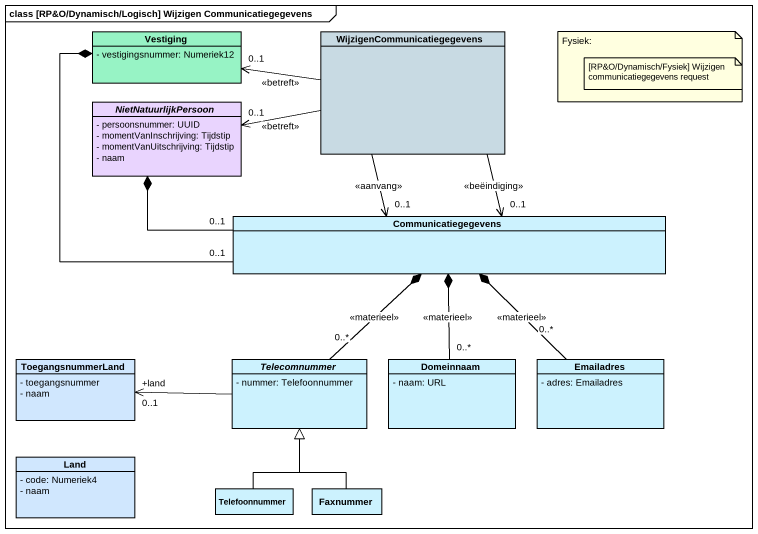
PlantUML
@startuml
mainframe class [RP&O/Dynamisch/Logisch] Wijzigen Communicatiegegevens
hide circle
hide empty members
skinparam classAttributeIconSize 0
class Vestiging #97F3C5 {
  - vestigingsnummer: Numeriek12
}
class WijzigenCommunicatiegegevens #C8DAE3
abstract class NietNatuurlijkPersoon #E9D4FE {
  - persoonsnummer: UUID
  - momentVanInschrijving: Tijdstip
  - momentVanUitschrijving: Tijdstip
  - naam
}
class Communicatiegegevens #CCF2FE
class ToegangsnummerLand #D0E7FE {
  - toegangsnummer
  - naam
}
abstract class Telecomnummer #CCF2FE {
  - nummer: Telefoonnummer
}
class Domeinnaam #CCF2FE {
  - naam: URL
}
class Emailadres #CCF2FE {
  - adres: Emailadres
}
class Land #D0E7FE {
  - code: Numeriek4
  - naam
}
class Telefoonnummer #CCF2FE
class Faxnummer #CCF2FE
WijzigenCommunicatiegegevens -left-> "0..1" Vestiging : <<betreft>>
WijzigenCommunicatiegegevens -left-> "0..1" NietNatuurlijkPersoon : <<betreft>>
WijzigenCommunicatiegegevens --> "0..1" Communicatiegegevens : <<aanvang>>
WijzigenCommunicatiegegevens --> "0..1" Communicatiegegevens : <<beëindiging>>
Communicatiegegevens "0..1" -up-* Vestiging
Communicatiegegevens "0..1" -left-* NietNatuurlijkPersoon
Telecomnummer "0..*" -up-* Communicatiegegevens : <<materieel>>
Telecomnummer -left-> "+land\n0..1" ToegangsnummerLand
Domeinnaam "0..*" -up-* Communicatiegegevens : <<materieel>>
Emailadres "0..*" -up-* Communicatiegegevens : <<materieel>>
Telefoonnummer -up-|> Telecomnummer
Faxnummer -up-|> Telecomnummer
note as N1
  Fysiek:
end note
note as N2
  [RP&O/Dynamisch/Fysiek] Wijzigen communicatiegegevens request
end note
@enduml
